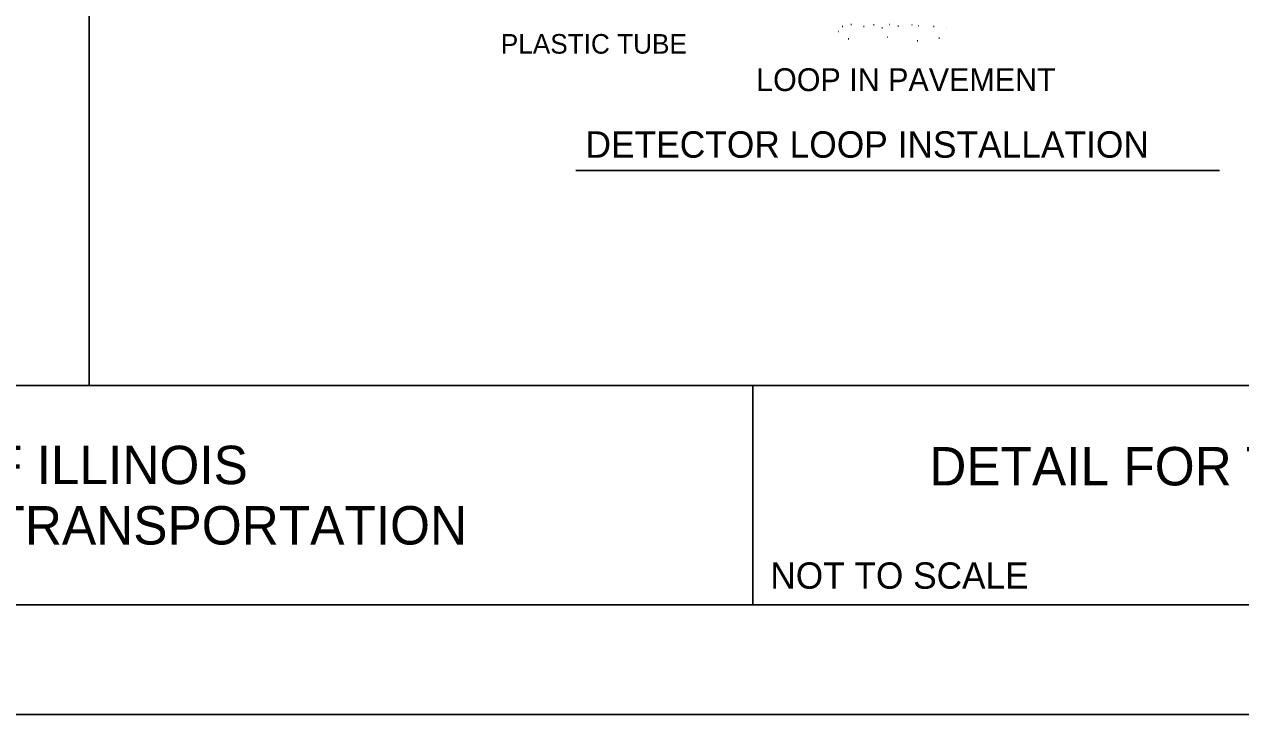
# Model space of a CAD drawing. Extents: x 97639 to 103048, y 75804 to 82153.
# Drawn here: x 102220.4 to 102497.5, y 77458.5 to 77615.7 of the extents above; entities that cross this region are included whole.
import ezdxf

# ---------------------------------------------------------------- set-up
doc = ezdxf.new("R2010")
doc.units = 0
for name, color, linetype in [('Sheets_50 Reference Boundary', 7, 'Continuous'), ('Sheets_General Details', 7, 'Continuous'), ('Sheets_Printer Plotting Border', 7, 'Continuous')]:
    doc.layers.add(name, color=color, linetype=linetype)

msp = doc.modelspace()

# ---------------------------------------------------------------- linework, layer by layer
at = {"layer": 'Sheets_50 Reference Boundary'}
msp.add_lwpolyline([(101447.68, 78533.5), (103022.68, 78533.5), (103022.68, 77533.51), (101447.68, 77533.51)], close=True, dxfattribs=at)
at = {"layer": 'Sheets_General Details'}
for p, q in [((102235.18, 77533.51), (102235.18, 78533.51)), ((102405.88, 77614.13), (102406.01, 77614.13)), ((102406.78, 77615.22), (102406.92, 77615.22)), ((102408.72, 77615.66), (102408.85, 77615.66)), ((102411.61, 77615.22), (102411.78, 77615.22)), ((102413.88, 77615.6), (102414.01, 77615.6)), ((102415.79, 77614.95), (102415.93, 77614.95)), ((102417.43, 77615.71), (102417.54, 77615.71)), ((102419.45, 77615.33), (102419.58, 77615.33)), ((102422.61, 77615.6), (102422.72, 77615.6)), ((102424.12, 77615.36), (102424.25, 77615.36)), ((102427.56, 77615.22), (102427.69, 77615.22)), ((102408.09, 77612.41), (102408.23, 77612.41)), ((102416.99, 77612.79), (102417.1, 77612.79)), ((102423.87, 77611.97), (102424.01, 77611.97)), ((102428.81, 77612.54), (102428.92, 77612.54)), ((102346.04, 77582.43), (102492.69, 77582.43)), ((101447.68, 77533.51), (103022.68, 77533.51)), ((102386.4, 77533.51), (102386.4, 77483.51)), ((103047.68, 77458.51), (101347.68, 77458.51))]:
    msp.add_line(p, q, dxfattribs=at)
msp.add_lwpolyline([(101447.68, 78533.51), (103022.68, 78533.51), (103022.68, 77483.51), (101447.68, 77483.51)], close=True, dxfattribs=at)
msp.add_lwpolyline([(102430.56, 77614.73), (102430.61, 77614.73)], dxfattribs=at)
at = {"layer": 'Sheets_Printer Plotting Border'}
msp.add_lwpolyline([(101347.68, 77458.51), (103047.68, 77458.51), (103047.68, 78558.51), (101347.68, 78558.51)], close=True, dxfattribs=at)

# ---------------------------------------------------------------- texts
at = {"layer": 'Sheets_General Details'}
for s, height, p in [('PLASTIC TUBE', 4.4581, (102328.97, 77609.05)), ('LOOP IN PAVEMENT', 5.1892, (102387.15, 77600.53)), ('DETECTOR LOOP INSTALLATION', 6.0196, (102348.27, 77585.35)), ('STATE OF ILLINOIS', 8.7501, (102162.75, 77511.01)), ('DETAIL FOR TRAFFIC COUNTERS USING TERMINAL FACILITY', 8.75, (102426.6, 77510.72)), ('DEPARTMENT OF TRANSPORTATION', 8.7501, (102110.01, 77497.26)), ('NOT TO SCALE', 6, (102390.38, 77487.19))]:
    msp.add_text(s, height=height, dxfattribs=at).set_placement(p)

doc.saveas('drawing.dxf')
